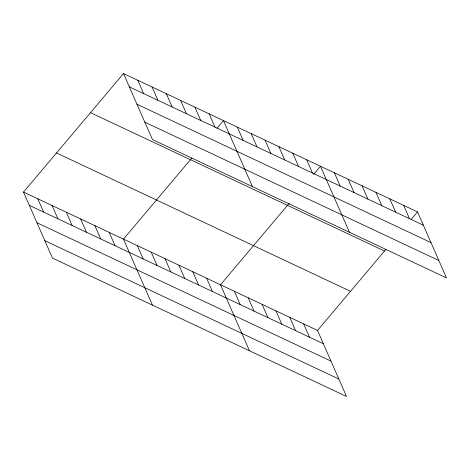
<?xml version="1.0" encoding="UTF-8"?>
<svg xmlns="http://www.w3.org/2000/svg" width="470" height="470" viewBox="0 0 470 470"><rect width="100%" height="100%" fill="white"/><g stroke="black" fill="none" stroke-linecap="round" stroke-linejoin="round"><path stroke-width="0.7" d="M23.5 192.077L317.52 330.428L346.502 396.445L52.481 258.095L23.5 192.077L123.498 73.555L417.519 211.905L446.5 277.923L152.48 139.572L123.498 73.555M191.842 158.079L123.469 239.113L152.445 305.13M217.052 128.198L223.467 120.596L252.449 186.613M289.326 203.187L220.495 284.773L249.476 350.79M313.619 174.399L320.493 166.251L349.474 232.268M317.52 330.428L385.894 249.388M411.103 219.513L417.519 211.905M129.332 86.844L423.353 225.195M136.97 104.246L430.99 242.596M144.842 122.171L438.863 260.521M90.498 112.665L384.519 251.015M56.5 152.962L350.52 291.312M29.334 205.361L323.354 343.711M36.971 222.762L330.992 361.113M44.844 240.693L338.864 379.043M403.66 205.384L409.493 218.667M389.8 198.863L395.628 212.146M375.935 192.342L381.769 205.625M362.076 185.82L367.91 199.104M348.217 179.293L354.045 192.583M334.352 172.772L340.186 186.061M306.634 159.73L312.462 173.013M292.769 153.208L298.603 166.492M278.91 146.687L284.744 159.97M265.051 140.16L270.879 153.449M251.186 133.639L257.019 146.928M237.327 127.117L243.16 140.401M303.661 323.906L309.495 337.19M209.185 113.875L215.019 127.159M289.802 317.379L295.63 330.669M194.903 107.154L200.737 120.443M275.937 310.858L281.771 324.147M180.621 100.433L186.455 113.722M262.078 304.337L267.912 317.62M166.345 93.718L172.173 107.001M248.219 297.816L254.047 311.099M152.063 86.997L157.891 100.28M234.354 291.294L240.188 304.578M137.781 80.276L143.614 93.559M206.636 278.246L212.464 291.535M192.77 271.725L198.604 285.014M178.911 265.203L184.745 278.487M165.052 258.682L170.88 271.966M151.187 252.161L157.021 265.444M137.328 245.64L143.162 258.923M109.187 232.397L115.021 245.681M94.905 225.676L100.739 238.96M80.623 218.955L86.457 232.239M66.341 212.234L72.174 225.524M52.064 205.513L57.892 218.803M37.782 198.792L43.616 212.082"/></g></svg>
